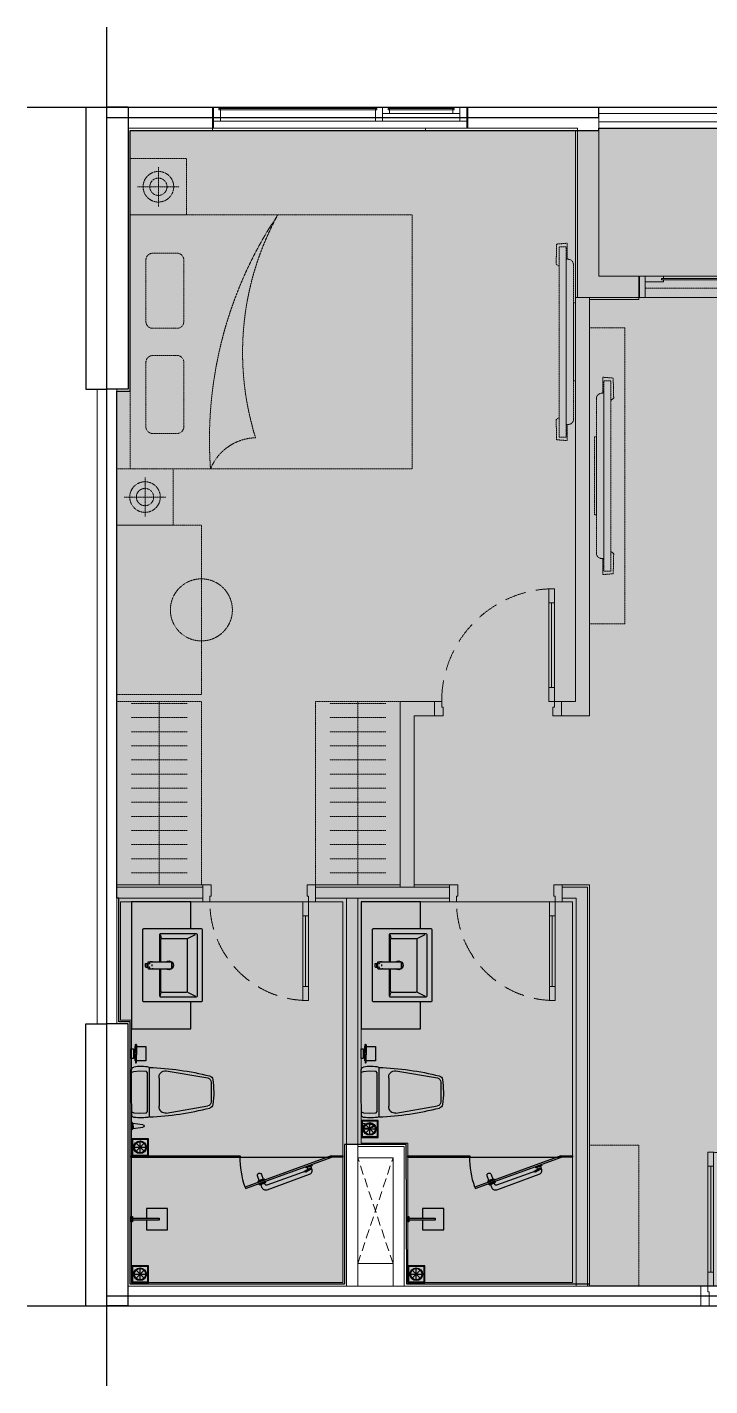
# Model space of a CAD drawing. Extents: x -523 to 12460, y -735 to 8898.
# Drawn here: x -523 to 4322, y -735 to 8898 of the extents above; entities that cross this region are included whole.
import ezdxf

# ---------------------------------------------------------------- set-up
doc = ezdxf.new("R2010")
doc.units = 0
doc.linetypes.add('3PN B$0$HIDDENX2', pattern=[0.75, 0.5, -0.25])
doc.linetypes.add('HIDDEN', pattern=[9.525, 6.35, -3.175])
doc.layers.get('0').update_dxf_attribs({"color": 231})
doc.layers.get('DefPoints').update_dxf_attribs({"color": 191})
doc.layers.add('A-AREA-SPACE', color=130, linetype='Continuous', plot=False)
doc.layers.add('A-AREA-WALL-CENTER', color=210, linetype='Continuous', plot=False)
doc.layers.add('A-CONC', color=2, linetype='Continuous')
doc.layers.add('A-EQPM', color=127, linetype='Continuous')
for name, color, linetype, lineweight in [('A-DOOR', 142, 'Continuous', 9), ('A-FNSH', 253, 'Continuous', 9), ('A-FURN', 251, 'Continuous', 5), ('A-HIDD', 45, 'HIDDEN', 9), ('A-PATT', 252, 'Continuous', 9), ('A-RAIL', 153, 'Continuous', 9), ('A-WALL', 1, 'Continuous', 13), ('A-WALL-INT', 31, 'Continuous', 20), ('A-WALL-PRTN', 6, 'Continuous', 9)]:
    doc.layers.add(name, color=color, linetype=linetype, lineweight=lineweight)

# ---------------------------------------------------------------- blocks, each defined once
blk = doc.blocks.new('*U72')
at = {"linetype": 'HIDDEN', "ltscale": 0.3}
for p, q in [((86.1, 499.5), (86.1, 101.1)), ((186.1, 499.5), (186.1, 101.1)), ((286.1, 499.5), (286.1, 101.1)), ((386.1, 499.5), (386.1, 101.1)), ((486.1, 499.5), (486.1, 101.1)), ((586.1, 499.5), (586.1, 101.1)), ((686.1, 499.5), (686.1, 101.1)), ((786.1, 499.5), (786.1, 101.1)), ((886.1, 499.5), (886.1, 101.1)), ((986.1, 499.5), (986.1, 101.1)), ((1086.1, 499.5), (1086.1, 101.1)), ((1186.1, 499.5), (1186.1, 101.1)), ((1286.1, 499.5), (1286.1, 101.1)), ((0, 300), (1300, 300))]:
    blk.add_line(p, q, dxfattribs=at)
blk.add_lwpolyline([(0, 0), (1300, 0), (1300, 600), (0, 600)], close=True, dxfattribs=at)
blk = doc.blocks.new('*U70')
at = {"linetype": 'HIDDEN', "ltscale": 0.3}
blk.add_lwpolyline([(600, 0), (0, 0), (0, -1200), (600, -1200)], close=True, dxfattribs=at)
blk.add_circle((600, -600), 220, dxfattribs=at)
blk = doc.blocks.new('*U74')
at = {"linetype": 'HIDDEN', "ltscale": 0.3}
blk.add_line((2160, 85), (40, 85), dxfattribs=at)
for p, q in [((158.1, 15.5), (158.1, 24.5)), ((1160.6, 60.5), (1160.6, 69.5))]:
    blk.add_line(p, q)
blk.add_lwpolyline([(0, 0), (2200, 0), (2200, 150), (0, 150)], close=True)
for points in [[(40, 54.5), (40, 0), (0, 0), (0, 150), (40, 150), (40, 0), (40, 0), (40, 54.5)], [(2160, 54.5), (2160, 0), (2200, 0), (2200, 150), (2160, 150), (2160, 0), (2160, 0), (2160, 54.5)], [(155, 0), (40, 0), (40, 10), (40, 10), (40, 40), (155, 40), (162, 40), (170, 40), (170, 25), (155, 25), (155, 15)], [(155, 0), (162, 0), (170, 0), (170, 15), (155, 15)], [(158.1, 15.5), (1054, 15.5), (1054, 24.5), (158.1, 24.5)], [(1172.5, 45), (1042.5, 45), (1042.5, 45), (1042.5, 45), (1042.5, 85), (1157.5, 85), (1164.5, 85), (1172.5, 85), (1172.5, 70), (1157.5, 70), (1157.5, 60), (1172.5, 60), (1172.5, 45)], [(1042.5, 0), (1172.5, 0), (1172.5, 0), (1172.5, 0), (1172.5, 40), (1057.5, 40), (1050.5, 40), (1042.5, 40), (1042.5, 25), (1057.5, 25), (1057.5, 15), (1042.5, 15), (1042.5, 0)], [(1160.6, 60.5), (2042, 60.5), (2042, 69.5), (1160.6, 69.5)], [(2160, 45), (2160, 45), (2160, 85), (2045.5, 85), (2038.5, 85), (2030.5, 85), (2030.5, 70), (2045.5, 70), (2045.5, 60)], [(2045.5, 60), (2030.5, 60), (2030.5, 45), (2160, 45), (2160, 45), (2160, 45), (2160, 45)]]:
    blk.add_lwpolyline(points)
blk = doc.blocks.new('*U69')
blk.add_line((4429.8, 150), (0, 150))
for points in [[(0, 150), (4429.8, 150), (4429.8, 0), (0, 0)], [(0, 105), (4429.8, 105), (4429.8, 45), (0, 45)]]:
    blk.add_lwpolyline(points, close=True)
blk = doc.blocks.new('*U67')
blk.add_line((0, -150), (1800, -150))
at = {"ltscale": 2000}
for points in [[(0, 0), (0, -150), (-5, -150), (-5, 0)], [(1805, 0), (1805, -150), (1800, -150), (1800, 0)]]:
    blk.add_lwpolyline(points, close=True, dxfattribs=at)
for points in [[(1800, 0), (0, 0), (0, -100), (1800, -100)], [(0, 0), (50, 0), (50, -100), (0, -100)], [(1150, 0), (1200, 0), (1200, -100), (1150, -100)], [(1200, 0), (1750, 0), (1750, -45), (1200, -45)], [(1250, 0), (1200, 0), (1200, -45), (1250, -45)], [(1700, 0), (1750, 0), (1750, -45), (1700, -45)], [(1750, 0), (1800, 0), (1800, -100), (1750, -100)], [(40, -10), (1160, -10), (1160, -20), (40, -20)], [(1240, -10), (1710, -10), (1710, -20), (1240, -20)]]:
    blk.add_lwpolyline(points, close=True)
blk = doc.blocks.new('*U68')
blk.add_line((-100, -70), (-850, -70))
for points in [[(140, 0), (140, -60), (40, -60), (40, -50), (0, -50), (0, 0)], [(0, -50), (-950, -50), (-950, -90), (0, -90)], [(-100, -50), (-100, -90), (-850, -90), (-850, -50)], [(140, -1050), (140, -990), (40, -990), (40, -1000), (0, -1000), (0, -1050)]]:
    blk.add_lwpolyline(points, close=True)
at = {"linetype": '3PN B$0$HIDDENX2', "ltscale": 300}
blk.add_arc((0, -50), 950, 180, 270, dxfattribs=at)
blk = doc.blocks.new('*U66')
blk.add_line((-100, 70), (-700, 70))
for points in [[(100, 900), (100, 840), (40, 840), (40, 850), (0, 850), (0, 900)], [(0, 50), (-800, 50), (-800, 90), (0, 90)], [(-100, 50), (-100, 90), (-700, 90), (-700, 50)], [(100, 0), (100, 60), (40, 60), (40, 50), (0, 50), (0, 0)]]:
    blk.add_lwpolyline(points, close=True)
at = {"linetype": '3PN B$0$HIDDENX2', "ltscale": 300}
blk.add_arc((0, 50), 800, 90, 180, dxfattribs=at)
blk = doc.blocks.new('*U60')
blk.add_line((-100, -70), (-600, -70))
for points in [[(120, 0), (120, -60), (40, -60), (40, -50), (0, -50), (0, 0)], [(0, -50), (-700, -50), (-700, -90), (0, -90)], [(-100, -50), (-100, -90), (-600, -90), (-600, -50)], [(120, -800), (120, -740), (40, -740), (40, -750), (0, -750), (0, -800)]]:
    blk.add_lwpolyline(points, close=True)
at = {"linetype": '3PN B$0$HIDDENX2', "ltscale": 300}
blk.add_arc((0, -50), 700, 180, 270, dxfattribs=at)
blk = doc.blocks.new('*U17')
at = {"linetype": 'HIDDEN', "ltscale": 0.3}
for points in [[(2100, 0), (2100, -250), (0, -250), (0, 0)], [(773.1, -33.8), (773.1, -48), (1326.9, -48), (1326.9, -33.8)], [(1725, -100), (1725, -150), (375, -150), (375, -100)]]:
    blk.add_lwpolyline(points, close=True, dxfattribs=at)
for points in [[(464.2, -93.8), (350.4, -93.8), (356.3, -167.7), (498.5, -171.1), (515.2, -150)], [(1635.8, -93.8), (1749.6, -93.8), (1743.7, -167.7), (1601.5, -171.1), (1584.8, -150)]]:
    blk.add_lwpolyline(points, dxfattribs=at)
blk.add_lwpolyline([(1635.8, -100), (1635.8, -86.3, 0.414214), (1597.4, -48), (502.6, -48, 0.414214), (464.2, -86.3), (464.2, -100)], format="xyb", close=True, dxfattribs=at)
blk = doc.blocks.new('F-PN-GIUONG-2000X1800')
at = {"linetype": 'HIDDEN', "ltscale": 0.3}
for p, q in [((332.5, -250.5), (159.2, -250.5)), ((111.4, -298.4), (111.4, -755.8)), ((380.4, -755.8), (380.4, -298.4)), ((159.2, -803.7), (332.5, -803.7)), ((111.4, -1481), (111.4, -1044.2)), ((159.2, -996.3), (332.5, -996.3)), ((380.4, -1044.2), (380.4, -1481)), ((332.5, -1528.8), (159.2, -1528.8))]:
    blk.add_line(p, q, dxfattribs=at)
blk.add_lwpolyline([(2000, 0), (2000, -1800), (0, -1800), (0, 0), (2000, 0)], dxfattribs=at)
for centre, radius, start, end in [((3425.4, -206.5), 2863.1, 175.86471, 213.81984), ((898.8, 135.1), 355.7, 202.32224, 268.49672), ((159.2, -298.4), 47.8, 90, 180), ((332.5, -298.4), 47.8, 0, 90), ((2827.6, -825.1), 2030.2, 162.67464, 208.69937), ((159.2, -755.8), 47.8, 180, 270), ((332.5, -755.8), 47.8, 270, 0), ((159.2, -1044.2), 47.8, 90, 180), ((332.5, -1044.2), 47.8, 0, 90), ((159.2, -1481), 47.8, 180, 270), ((332.5, -1481), 47.8, 270, 0)]:
    blk.add_arc(centre, radius, start, end, dxfattribs=at)
blk = doc.blocks.new('F-PN-DONGIUONG-01')
at = {"linetype": 'HIDDEN', "ltscale": 0.3}
for p, q in [((-200, -348.1), (-200, -51.9)), ((-338.8, -200), (-61.2, -200))]:
    blk.add_line(p, q, dxfattribs=at)
blk.add_lwpolyline([(0, -400), (-400, -400), (-400, 0), (0, 0)], close=True, dxfattribs=at)
for radius in [108.5, 61.3]:
    blk.add_circle((-200, -200), radius, dxfattribs=at)
blk = doc.blocks.new('F-PK-TV-01')
at = {"linetype": 'HIDDEN', "ltscale": 0.3}
for points in [[(0, -113.8), (0, 0), (-73.9, -5.9), (-77.3, -148.1), (-56.2, -164.8)], [(0, -1285.4), (0, -1399.2), (-73.9, -1393.3), (-77.3, -1251.1), (-56.2, -1234.4)]]:
    blk.add_lwpolyline(points, dxfattribs=at)
for points in [[(-6.2, -1374.6), (-56.2, -1374.6), (-56.2, -24.6), (-6.2, -24.6)], [(60, -422.7), (45.8, -422.7), (45.8, -976.5), (60, -976.5)]]:
    blk.add_lwpolyline(points, close=True, dxfattribs=at)
blk.add_lwpolyline([(-6.2, -1285.4), (7.4, -1285.4, 0.414214), (45.8, -1247), (45.8, -152.2, 0.414214), (7.4, -113.8), (-6.2, -113.8)], format="xyb", close=True, dxfattribs=at)
blk = doc.blocks.new('*U58')
at = {"linetype": 'HIDDEN', "ltscale": 0.3}
for p, q in [((86.1, 499.5), (86.1, 101.1)), ((186.1, 499.5), (186.1, 101.1)), ((286.1, 499.5), (286.1, 101.1)), ((386.1, 499.5), (386.1, 101.1)), ((486.1, 499.5), (486.1, 101.1)), ((586.1, 499.5), (586.1, 101.1)), ((686.1, 499.5), (686.1, 101.1)), ((786.1, 499.5), (786.1, 101.1)), ((886.1, 499.5), (886.1, 101.1)), ((986.1, 499.5), (986.1, 101.1)), ((1086.1, 499.5), (1086.1, 101.1)), ((1186.1, 499.5), (1186.1, 101.1)), ((1286.1, 499.5), (1286.1, 101.1)), ((0, 300), (1300, 300))]:
    blk.add_line(p, q, dxfattribs=at)
blk.add_lwpolyline([(0, 0), (1300, 0), (1300, 600), (0, 600)], close=True, dxfattribs=at)
blk = doc.blocks.new('*U62')
blk.add_line((-100, -70), (-600, -70))
for points in [[(120, 0), (120, -60), (40, -60), (40, -50), (0, -50), (0, 0)], [(0, -50), (-700, -50), (-700, -90), (0, -90)], [(-100, -50), (-100, -90), (-600, -90), (-600, -50)], [(120, -800), (120, -740), (40, -740), (40, -750), (0, -750), (0, -800)]]:
    blk.add_lwpolyline(points, close=True)
at = {"linetype": '3PN B$0$HIDDENX2', "ltscale": 300}
blk.add_arc((0, -50), 700, 180, 270, dxfattribs=at)
blk = doc.blocks.new('E-CHUNG-GATHOATSAN-01')
at = {"ltscale": 2}
for p, q in [((60, 20), (60, 100)), ((100, 60), (20, 60)), ((88.3, 88.3), (31.7, 31.7)), ((88.3, 31.7), (31.7, 88.3))]:
    blk.add_line(p, q, dxfattribs=at)
for points in [[(120, 120), (0, 120), (0, 0), (120, 0)], [(115, 115), (5, 115), (5, 5), (115, 5)]]:
    blk.add_lwpolyline(points, close=True, dxfattribs=at)
for radius in [45, 40]:
    blk.add_circle((60, 60), radius, dxfattribs=at)
blk = doc.blocks.new('E-VS-VOISENTAM-01')
at = {"color": 0}
blk.add_lwpolyline([(-105.3, -7.6), (-105.3, -75.1), (-255.3, -75.1), (-255.3, 74.9), (-105.3, 74.9), (-105.3, 7.4)], dxfattribs=at)
for points in [[(-195.1, -7.6), (-6.3, -7.6), (-6.3, 7.4), (-195.1, 7.4)], [(-6.3, -17.9), (0, -17.9), (0, 17.9), (-6.3, 17.9)]]:
    blk.add_lwpolyline(points, close=True, dxfattribs=at)
blk = doc.blocks.new('E-VS-LAVABO-01')
at = {"extrusion": (0, 0, -1)}
for p, q in [((-260, 86), (-260, 494)), ((-254, 500), (254, 500)), ((260, 494), (260, 86)), ((-225, 206), (-225, 459)), ((-219, 465), (219, 465)), ((-190.4, 397.6), (-218.8, 454.4)), ((-190, 213.5), (-190, 389)), ((-184, 395), (184, 395)), ((190, 213.5), (190, 389)), ((190.4, 397.6), (218.8, 454.4)), ((225, 459), (225, 206)), ((-24, 200), (-219, 200)), ((-217.6, 203), (-192.4, 208.4)), ((-24, 207.5), (-184, 207.5)), ((-22, 283.7), (22, 283.7)), ((184, 207.5), (24, 207.5)), ((219, 200), (24, 200)), ((217.6, 203), (192.4, 208.4)), ((-25.4, 150), (-26.5, 150)), ((-24, 150), (-24, 151.6)), ((-15.5, 128.2), (-13.1, 128.2)), ((-12.5, 124.1), (-12.5, 128.5)), ((-12.5, 99.6), (-12.5, 113.7)), ((-10.5, 115.7), (-7.5, 115.7)), ((10.5, 97.6), (-10.5, 97.6)), ((7.5, 115.5), (-7.5, 115.5)), ((5, 145), (-5, 145)), ((7.5, 115.7), (10.5, 115.7)), ((12.5, 123.8), (13.1, 123.8)), ((12.5, 99.6), (12.5, 113.7)), ((13.1, 126), (14.9, 126)), ((14.9, 123.8), (15.5, 123.8)), ((26.5, 150), (25.4, 150)), ((254, 80), (-254, 80))]:
    blk.add_line(p, q, dxfattribs=at)
for p, q in [((-260, 420), (-450, 420)), ((-450, 420), (-450, 0)), ((450, 420), (260, 420)), ((450, 0), (450, 420)), ((-450, 0), (450, 0))]:
    blk.add_line(p, q)
at = {"extrusion": (0, 0, -1), "flags": 128}
for points in [[(24, 119), (24, 281.7), (24, 282.4)], [(-24, 119), (-24, 281.7), (-24, 282.4)], [(-22, 117), (-15.6, 117), (15.6, 117), (22, 117)], [(12, 115), (14.4, 116.3), (15.6, 117)], [(12.8, 128.8), (15.5, 128.8), (15.5, 128.2), (13.1, 128.2), (13.1, 124.4), (15.5, 124.4), (15.5, 123.8), (12.8, 123.8), (15.5, 123.8)], [(11, 114), (10.5, 114), (-10.5, 114), (-11, 114)], [(10.5, 108.1), (0, 108.1), (-10.5, 108.1)], [(-15.6, 117), (-14.4, 116.3), (-12, 115)]]:
    blk.add_lwpolyline(points, dxfattribs=at)
for points in [[(22, 284.4), (-22, 284.4)], [(-12.5, 128.8), (-12.5, 123.8), (-13.1, 123.8), (-13.1, 126), (-14.9, 126), (-14.9, 123.8), (-15.5, 123.8), (-15.5, 128.8), (-14.9, 128.8), (-14.9, 126.6), (-13.1, 126.6), (-13.1, 128.8)]]:
    blk.add_lwpolyline(points, close=True, dxfattribs=at)
at = {"extrusion": (0, 0, -1)}
for centre, radius, start, end in [((254, 494), 6, 0, 90), ((-254, 494), 6, 90, 180), ((219, 459), 6, 0, 90), ((184, 389), 6, 0, 90), ((-184, 389), 6, 90, 180), ((-219, 459), 6, 90, 180), ((0, 265), 31, 320.62686, 219.37314), ((219, 206), 6, 270, 0), ((184, 213.5), 6, 270, 0), ((22, 281.7), 1.99, 0.21514, 90.21353), ((-22, 281.7), 1.99, 89.78647, 179.78486), ((-184, 213.5), 6, 180, 270), ((-219, 206), 6, 180, 270), ((0, 139.7), 27.5, 330.77713, 28.28414), ((0, 139.7), 26.5, 334.91237, 24.22074), ((22, 119), 2, 270, 0), ((12.8, 128.5), 0.298, 89.78647, 179.78486), ((12.8, 124.1), 0.298, 180.21514, 270.21353), ((12.8, 124.1), 0.298, 180.21514, 270.21353), ((10.5, 113.7), 2, 0, 39.64467), ((11, 112.5), 1.5, 0, 90), ((11, 109.6), 1.5, 270, 0), ((10.5, 99.6), 2, 270, 0), ((10.5, 113.7), 2, 40.21561, 90), ((-10.5, 113.7), 2, 90, 139.5327), ((-10.5, 99.6), 2, 180, 270), ((-11, 112.5), 1.5, 90, 180), ((-11, 109.6), 1.5, 180, 270), ((-10.5, 113.7), 2, 140.36277, 180), ((-22, 119), 2, 180, 270), ((0, 139.7), 26.5, 154.68391, 205.08763), ((0, 139.7), 27.5, 151.64819, 209.22287), ((254, 86), 6, 270, 0), ((-254, 86), 6, 180, 270)]:
    blk.add_arc(centre, radius, start, end, dxfattribs=at)
for centre, major_axis, start_param, end_param in [((-22, 282.4), (2, 0), 1.570796, 3.141593), ((22, 282.4), (-2, 0), 3.141593, 4.712389)]:
    blk.add_ellipse(centre, major_axis=major_axis, ratio=0.984382, start_param=start_param, end_param=end_param)
for points, knots in [([(-24, 150.6), (-24, 150.8), (-24, 151.4), (-24, 152.7), (-24, 154.5), (-24, 156.5), (-24, 158.3), (-24, 159.4), (-24, 159.7)], [0, 0, 0, 0, 0.170042, 0.387138, 0.569985, 0.748798, 0.931358, 1, 1, 1, 1]), ([(-10.5, 108.1), (-10.6, 108.1), (-10.7, 108.1), (-10.8, 108.1), (-11, 108.1), (-11, 108.1), (-11, 108.1)], [0, 0, 0, 0, 0.250855, 0.500152, 0.749125, 1, 1, 1, 1]), ([(10.5, 108.1), (10.6, 108.1), (10.7, 108.1), (10.8, 108.1), (11, 108.1), (11, 108.1), (11, 108.1)], [0, 0, 0, 0, 0.250855, 0.500152, 0.749125, 1, 1, 1, 1]), ([(24, 150.6), (24, 150.8), (24, 151.4), (24, 152.7), (24, 154.5), (24, 156.5), (24, 158.3), (24, 159.4), (24, 159.7)], [0, 0, 0, 0, 0.170042, 0.387138, 0.569985, 0.748798, 0.931358, 1, 1, 1, 1])]:
    blk.add_open_spline(points, degree=3, knots=knots)
blk = doc.blocks.new('E-VS-BONCAU-01')
for p, q in [((-145.5, -13.9), (-139.8, 0.5)), ((-148.9, -57.3), (-145.5, -13.9)), ((-146.2, -104.4), (-148.9, -57.3)), ((145.4, -15), (148.5, -58.4)), ((148.5, -58.4), (145.4, -105.5)), ((213.1, -0.8), (265.4, -1)), ((221.8, -9.6), (256.7, -9.7)), ((230.2, -79.4), (221.8, -9.6)), ((256.7, -9.7), (247.7, -79.5)), ((-0.5, -126.3), (-176.3, -125.6)), ((-136.7, -112.2), (-146.2, -104.4)), ((-0.4, -113.3), (-136.7, -112.2)), ((-0.5, -126.3), (-0.5, -126.3)), ((175.4, -127), (-0.5, -126.3)), ((135.8, -113.2), (-0.4, -113.3)), ((145.4, -105.5), (135.8, -113.2)), ((-150.9, -245), (-101.2, -539.8)), ((-100, -194.5), (98.5, -195.2)), ((149, -246.1), (97.1, -540.5)), ((-71.2, -564.4), (-2.2, -564.6)), ((-2.2, -564.6), (66.9, -564.9))]:
    blk.add_line(p, q)
for points in [[(-307.4, -12.3), (-240.3, -12.3), (-240.3, 0.4), (-307.4, 0.4)], [(-324.6, -100.9), (-223.3, -100.9), (-223.3, -24.5), (-324.6, -24.5)], [(-281.4, -35.9), (-281.4, -12.3), (-266.2, -12.3), (-266.2, -35.9)]]:
    blk.add_lwpolyline(points, close=True)
for points in [[(160.1, -0.6), (0, 0), (-160.1, 0.6)], [(139.8, -0.5), (145.4, -15)]]:
    blk.add_lwpolyline(points)
for points in [[(-337.2, -33.4), (-281.4, -33.4), (-281.4, -26.6), (-337.2, -26.6, 1)], [(-210.5, -33.4), (-266.2, -33.4), (-266.2, -26.6), (-210.5, -26.6, -1)]]:
    blk.add_lwpolyline(points, format="xyb", close=True)
for centre, radius, start, end in [((225.4, 2.7), 12.8, 195.93034, 253.62994), ((238.9, -79.4), 8.72, 179.78014, 359.78014), ((253.1, 2.6), 12.8, 285.93034, 343.62994)]:
    blk.add_arc(centre, radius, start, end)
for centre, major_axis, ratio, start_param, end_param in [((-160.1, -17.6), (-12.9, -12.8), 1, 3.926991, 5.363819), ((-160.1, -17.6), (-12.9, -12.8), 1, 3.926991, 5.363819), ((-160.1, -17.6), (-12.9, -12.8), 1, 3.926991, 5.363819), ((160, -18.8), (-12.9, -12.8), 1, 2.490163, 3.926991), ((160, -18.8), (-12.9, -12.8), 1, 2.490163, 3.926991), ((-309.7, -59.9), (-491.9, 11.9), 0.754969, 2.992228, 3.290957), ((1638.9, -88), (-275.8, 1956.4), 0.917923, 1.461172, 1.68042), ((-105.7, -239.6), (-32.1, 32.3), 1, 5.374496, 7.190108), ((103.9, -240.4), (-32.3, -32.1), 1, 2.23467, 4.050282), ((-85.9, -545.6), (-22.1, -22), 1, -0.518895, 0.614897), ((-85.9, -545.6), (-22.1, -22), 1, -0.518895, 0.614897), ((-71, -533.5), (-21.8, 21.9), 1, 0.993435, 2.351364), ((-9.9, -27.7), (-393.7, -390.7), 1, 0.641923, 0.802984), ((-9.9, -27.7), (-393.7, -390.7), 1, 0.641923, 0.802984), ((9.6, -27.8), (-390.7, 393.7), 1, 2.338609, 2.49967), ((9.6, -27.8), (-390.7, 393.7), 1, 2.338609, 2.49967), ((66.9, -534), (-21.8, 21.9), 1, 2.361025, 3.718954), ((81.7, -546.2), (-22.1, -22), 1, 0.955899, 2.089692), ((81.7, -546.2), (-22.1, -22), 1, 0.955899, 2.089692)]:
    blk.add_ellipse(centre, major_axis=major_axis, ratio=ratio, start_param=start_param, end_param=end_param)
at = {"extrusion": (0, 0, -1)}
for centre, major_axis, ratio, start_param, end_param in [((309.2, -62.3), (492, 8.1), 0.754969, 2.992228, 3.290957), ((-1639.5, -75.4), (-290.8, -1954.2), 0.917923, 4.602765, 4.822013)]:
    blk.add_ellipse(centre, major_axis=major_axis, ratio=ratio, start_param=start_param, end_param=end_param, dxfattribs=at)
blk = doc.blocks.new('*U57')
for p, q in [((0, -1500), (0.1, -80)), ((0, -1500), (0.1, -100)), ((-103.5, -271.2), (-78.5, -227.9)), ((-72.2, -266.6), (-55.1, -219.6)), ((-174.8, -548.5), (-191.9, -595.4)), ((-157.9, -554.6), (-175, -601.6))]:
    blk.add_line(p, q)
for points in [[(0, 0), (0, -80), (10, -80), (10, 0), (0, 0)], [(-100, -273.2), (-75, -229.9), (-78.5, -227.9), (-86.7, -230.1), (-105.7, -263), (-103.5, -271.2), (-100, -273.2)], [(-68.4, -267.9), (-51.3, -221), (-55.1, -219.6), (-62.8, -223.2), (-75.8, -258.9), (-72.2, -266.6), (-68.4, -267.9)], [(-171.1, -549.8), (-188.2, -596.8), (-191.9, -595.4), (-195.5, -587.8), (-182.5, -552), (-174.8, -548.5), (-171.1, -549.8)], [(-161.7, -553.3), (-178.8, -600.2), (-175, -601.6), (-167.3, -598), (-154.3, -562.3), (-157.9, -554.6), (-161.7, -553.3)], [(0, -730), (0, -1500), (10, -1500), (10, -730), (0, -730)]]:
    blk.add_lwpolyline(points)
blk.add_lwpolyline([(0, -80), (9.4, -83.4), (-213, -694.1), (-222.4, -690.8)], close=True)
for points in [[(-194.2, -584), (-213, -577.2, -0.414214), (-230.9, -538.7), (-121.4, -238, -0.414214), (-82.9, -220.1), (-64.1, -226.9), (-74.4, -255.1), (-83.8, -251.7, 0.414214), (-96.6, -257.7), (-199.3, -539.6, 0.414214), (-193.3, -552.4), (-183.9, -555.8), (-194.2, -584)], [(-166, -594.3), (-133.1, -606.2, 1), (-122.8, -578), (-155.7, -566.1), (-166, -594.3)]]:
    blk.add_lwpolyline(points, format="xyb")
at = {"ltscale": 5}
blk.add_arc((0, -80), 650, 250.87168, 270.3104, dxfattribs=at)
blk = doc.blocks.new('*U73')
for p, q in [((0, -1170.2), (0.1, -80)), ((0, -1170.2), (0.1, -100)), ((-103.5, -271.2), (-78.5, -227.9)), ((-72.2, -266.6), (-55.1, -219.6)), ((-174.8, -548.5), (-191.9, -595.4)), ((-157.9, -554.6), (-175, -601.6))]:
    blk.add_line(p, q)
for points in [[(0, 0), (0, -80), (10, -80), (10, 0), (0, 0)], [(-100, -273.2), (-75, -229.9), (-78.5, -227.9), (-86.7, -230.1), (-105.7, -263), (-103.5, -271.2), (-100, -273.2)], [(-68.4, -267.9), (-51.3, -221), (-55.1, -219.6), (-62.8, -223.2), (-75.8, -258.9), (-72.2, -266.6), (-68.4, -267.9)], [(-171.1, -549.8), (-188.2, -596.8), (-191.9, -595.4), (-195.5, -587.8), (-182.5, -552), (-174.8, -548.5), (-171.1, -549.8)], [(-161.7, -553.3), (-178.8, -600.2), (-175, -601.6), (-167.3, -598), (-154.3, -562.3), (-157.9, -554.6), (-161.7, -553.3)], [(0, -730), (0, -1170.2), (10, -1170.2), (10, -730), (0, -730)]]:
    blk.add_lwpolyline(points)
blk.add_lwpolyline([(0, -80), (9.4, -83.4), (-213, -694.1), (-222.4, -690.8)], close=True)
for points in [[(-194.2, -584), (-213, -577.2, -0.414214), (-230.9, -538.7), (-121.4, -238, -0.414214), (-82.9, -220.1), (-64.1, -226.9), (-74.4, -255.1), (-83.8, -251.7, 0.414214), (-96.6, -257.7), (-199.3, -539.6, 0.414214), (-193.3, -552.4), (-183.9, -555.8), (-194.2, -584)], [(-166, -594.3), (-133.1, -606.2, 1), (-122.8, -578), (-155.7, -566.1), (-166, -594.3)]]:
    blk.add_lwpolyline(points, format="xyb")
at = {"ltscale": 5}
blk.add_arc((0, -80), 650, 250.87168, 270.3104, dxfattribs=at)
blk = doc.blocks.new('*U23')
at = {"linetype": 'HIDDEN', "ltscale": 0.3}
blk.add_lwpolyline([(0, 0), (350, 0), (350, -1000), (0, -1000)], close=True, dxfattribs=at)

msp = doc.modelspace()

# ---------------------------------------------------------------- hatches: boundary and pattern name
at = {"layer": 'A-PATT', "ltscale": 0.3, "true_color": 0xeecdb4}
h = msp.add_hatch(color=254, dxfattribs=at)
h.dxf.hatch_style = 1
h.paths.add_polyline_path([(11143.2, 4286.1), (11143.2, 4486.1), (10493.2, 4486.1), (10493.2, 4286.1)], flags=16)
h.paths.add_polyline_path([(7763.4, 7131.1), (7963.4, 7131.1), (7963.4, 7331.1), (7763.4, 7331.1)], flags=16)
h.paths.add_polyline_path([(208.4, 8166.1), (3533.6, 8166.1), (3533.6, 8181.1), (7963.4, 8181.1), (7963.4, 6981.1), (8263.4, 6981.1), (8263.4, 8181.1), (11728.4, 8166.1), (11728.4, 7316.1), (11878.4, 7316.1), (11878.4, 4501.1), (11893.4, 4501.1), (11893.4, 3401.1), (11878.7, 3401.1), (11878.7, 831.1), (11728.4, 831.1), (11728.4, -28.9), (8263.4, -28.9), (8263.4, 1831.1), (7963.4, 1831.1), (7963.4, -28.9), (3468.6, -28.9), (3468.6, -13.9), (2172, -13.9), (2166.7, 976.2), (1728.4, 976.2), (1728.4, -13.9), (208.4, -13.9), (208.4, 1846.1), (128.4, 1846.1), (128.4, 2721.1), (113.4, 2721.1), (113.4, 6316.1), (208.4, 6316.1)])

# ---------------------------------------------------------------- linework, layer by layer
at = {"layer": 'A-AREA-SPACE'}
for points in [[(7963.4, -28.9), (3468.6, -28.9), (3468.6, -13.9), (2172, -13.9), (2166.7, 976.2), (1728.4, 976.2), (1728.4, -13.9), (208.4, -13.9), (208.4, 1846.1), (128.4, 1846.1), (128.4, 2721.1), (113.4, 2721.1), (113.4, 6316.1), (208.4, 6316.1), (208.4, 8166.1)], [(208.4, 8166.1), (3533.6, 8166.1), (3533.6, 8181.1), (7963.4, 8181.1)]]:
    msp.add_lwpolyline(points, dxfattribs=at)
at = {"layer": 'A-AREA-WALL-CENTER'}
msp.add_lwpolyline([(43.4, 8256.1), (3533.6, 8256.1), (3533.6, 8331.1), (7963.4, 8331.1), (7963.4, 8256.1), (11968.4, 8256.1), (11968.4, 4501.1), (12043.4, 4501.1), (12043.4, 3401.1), (12043.4, 3401.1), (11968.4, 3401.1), (11968.4, -98.9), (43.4, -98.9)], close=True, dxfattribs=at)
at = {"layer": 'A-CONC'}
for p, q in [((-106.6, 8331.1), (43.4, 8331.1)), ((-106.6, 8331.1), (-106.6, 6331.1)), ((193.4, 8331.1), (43.4, 8331.1)), ((193.4, 8331.1), (193.4, 6331.1)), ((-106.6, 6331.1), (43.4, 6331.1)), ((193.4, 6331.1), (43.4, 6331.1)), ((-106.6, -168.9), (-106.6, 1831.1)), ((-106.6, 1831.1), (43.4, 1831.1)), ((193.4, 1831.1), (43.4, 1831.1)), ((193.4, -168.9), (193.4, 1831.1)), ((-106.6, -168.9), (43.4, -168.9)), ((193.4, -168.9), (43.4, -168.9))]:
    msp.add_line(p, q, dxfattribs=at)
at = {"layer": 'A-FNSH', "ltscale": 0.3}
for p, q in [((793.4, 8181.1), (193.4, 8181.1)), ((193.4, 8181.1), (193.4, 6331.1)), ((793.4, 8166.1), (208.4, 8166.1)), ((208.4, 8166.1), (208.4, 6316.1)), ((793.4, 8181.1), (793.4, 8173.6)), ((793.4, 8166.1), (793.4, 8173.6)), ((2303.4, 8181.1), (2303.4, 8173.6)), ((2303.4, 8181.1), (3383.6, 8181.1)), ((2303.4, 8166.1), (2303.4, 8173.6)), ((2303.4, 8166.1), (3368.6, 8166.1)), ((3368.6, 8166.1), (3368.6, 6981.1)), ((3383.6, 8181.1), (3383.6, 6981.1)), ((3368.6, 6981.1), (3376.1, 6981.1)), ((3383.6, 6981.1), (3376.1, 6981.1)), ((3468.6, 6981.1), (3468.6, 6973.6)), ((3468.6, 6981.1), (3818.6, 6981.1)), ((3468.6, 6966.1), (3468.6, 6973.6)), ((3468.6, 6966.1), (3818.6, 6966.1)), ((3818.6, 6981.1), (3818.6, 6973.6)), ((3818.6, 6966.1), (3818.6, 6973.6)), ((193.4, 6331.1), (113.4, 6331.1)), ((113.4, 6331.1), (113.4, 6323.6)), ((113.4, 6316.1), (113.4, 6323.6)), ((208.4, 6316.1), (113.4, 6316.1)), ((2223.4, 2816.1), (2223.4, 2808.6)), ((2223.4, 2816.1), (2473.9, 2816.1)), ((2223.4, 2801.1), (2223.4, 2808.6)), ((2223.4, 2801.1), (2473.9, 2801.1)), ((2473.9, 2816.1), (2473.9, 2808.6)), ((2473.9, 2801.1), (2473.9, 2808.6)), ((3273.9, 2816.1), (3273.9, 2808.6)), ((3273.9, 2816.1), (3468.6, 2816.1)), ((3273.9, 2801.1), (3273.9, 2808.6)), ((3273.9, 2801.1), (3453.6, 2801.1)), ((3453.6, 2801.1), (3453.6, -28.9)), ((3468.6, 2816.1), (3468.6, -28.9)), ((113.4, 1831.1), (113.4, 2721.1)), ((113.4, 2721.1), (723.4, 2721.1)), ((723.4, 2721.1), (723.4, 2708.6)), ((723.4, 2696.1), (723.4, 2708.6)), ((1523.4, 2721.1), (1523.4, 2708.6)), ((1523.4, 2721.1), (1743.4, 2721.1)), ((1523.4, 2696.1), (1523.4, 2708.6)), ((1743.4, 2721.1), (1743.4, -28.9)), ((1823.4, 961.1), (1823.4, 2721.1)), ((1823.4, 2721.1), (2224.6, 2721.1)), ((2224.6, 2721.1), (2224.6, 2721.1)), ((2224.6, 2721.1), (2473.9, 2721.1)), ((2473.9, 2721.1), (2473.9, 2708.6)), ((2473.9, 2696.1), (2473.9, 2708.6)), ((3273.9, 2721.1), (3273.9, 2708.6)), ((3273.9, 2721.1), (3373.5, 2721.1)), ((3273.9, 2696.1), (3273.9, 2708.6)), ((3373.5, 2721.1), (3373.5, -28.9)), ((138.4, 1856.1), (138.4, 2696.1)), ((138.4, 2696.1), (723.4, 2696.1)), ((673.4, 2696.1), (1433.4, 2696.1)), ((1523.4, 2696.1), (1718.4, 2696.1)), ((1718.4, 2696.1), (1718.4, -3.9)), ((1848.4, 986.1), (1848.4, 2696.1)), ((1848.4, 2696.1), (2249.6, 2696.1)), ((2249.6, 2696.1), (2249.6, 2696.1)), ((2249.6, 2696.1), (2473.9, 2696.1)), ((2523.9, 2696.1), (3218.9, 2696.1)), ((3273.9, 2696.1), (3348.5, 2696.1)), ((3348.5, 2696.1), (3348.5, -3.9)), ((193.4, 1831.1), (113.4, 1831.1)), ((218.4, 1856.1), (138.4, 1856.1)), ((193.4, -28.9), (193.4, 1831.1)), ((218.4, -3.9), (218.4, 1856.1)), ((2178.4, 986.1), (1848.4, 986.1)), ((2178.4, -3.9), (2178.4, 986.1)), ((2153.4, 961.1), (1823.4, 961.1)), ((2153.4, -28.9), (2153.4, 961.1)), ((1743.4, -28.9), (193.4, -28.9)), ((1718.4, -3.9), (218.4, -3.9)), ((3373.5, -28.9), (2153.4, -28.9)), ((3348.5, -3.9), (2178.4, -3.9)), ((3453.6, -28.9), (3461.1, -28.9)), ((3468.6, -28.9), (3461.1, -28.9))]:
    msp.add_line(p, q, dxfattribs=at)
at = {"layer": 'A-FNSH'}
for p, q in [((113.4, 2816.1), (113.4, 2808.6)), ((113.4, 2816.1), (723.4, 2816.1)), ((113.4, 2801.1), (113.4, 2808.6)), ((113.4, 2801.1), (723.4, 2801.1)), ((723.4, 2816.1), (723.4, 2808.6)), ((723.4, 2801.1), (723.4, 2808.6)), ((1523.4, 2816.1), (1523.4, 2808.6)), ((1523.4, 2816.1), (2123.4, 2816.1)), ((1523.4, 2801.1), (1523.4, 2808.6)), ((1523.4, 2801.1), (2123.4, 2801.1)), ((2123.4, 2816.1), (2123.4, 2808.6)), ((2123.4, 2801.1), (2123.4, 2808.6))]:
    msp.add_line(p, q, dxfattribs=at)
at = {"layer": 'A-HIDD', "ltscale": 10}
msp.add_lwpolyline([(2073.4, 881.1), (1823.4, 881.1), (1823.4, 131.1), (2073.4, 131.1)], close=True, dxfattribs=at)
for points in [[(1823.4, 131.1), (2073.4, 881.1)], [(2073.4, 131.1), (1823.4, 881.1)]]:
    msp.add_lwpolyline(points, dxfattribs=at)
at = {"layer": 'A-HIDD'}
msp.add_lwpolyline([(1823.4, 131.4), (2073.4, 131.1)], dxfattribs=at)
at = {"layer": 'A-WALL'}
for p, q in [((113.4, 2801.1), (113.4, 2761.1)), ((113.4, 2801.1), (723.4, 2801.1)), ((723.4, 2801.1), (723.4, 2761.1)), ((2473.9, 2801.1), (1523.4, 2801.1)), ((1523.4, 2801.1), (1523.4, 2761.1)), ((2473.9, 2801.1), (2473.9, 2761.1)), ((3453.6, 2801.1), (3273.9, 2801.1)), ((3273.9, 2801.1), (3273.9, 2761.1)), ((3453.6, -28.9), (3453.6, 2801.1)), ((113.4, 2721.1), (113.4, 2761.1)), ((113.4, 2721.1), (723.4, 2721.1)), ((723.4, 2721.1), (723.4, 2761.1)), ((1523.4, 2721.1), (1523.4, 2761.1)), ((2473.9, 2721.1), (1523.4, 2721.1)), ((1743.4, -28.9), (1743.4, 2721.1)), ((1743.4, 2721.1), (1783.4, 2721.1)), ((1823.4, 2721.1), (1783.4, 2721.1)), ((1823.4, -28.9), (1823.4, 2721.1)), ((2473.9, 2721.1), (2473.9, 2761.1)), ((3273.9, 2721.1), (3273.9, 2761.1)), ((3373.6, 2721.1), (3273.9, 2721.1)), ((3373.6, -28.9), (3373.6, 2721.1)), ((1823.4, 961.1), (1823.4, 921.1)), ((1823.4, 961.1), (2153.4, 961.1)), ((1823.4, 881.1), (1823.4, 921.1)), ((1823.4, 881.1), (2073.4, 881.1)), ((2073.4, 881.1), (2073.4, -28.9)), ((2153.4, 961.1), (2153.4, -28.9)), ((1743.4, -28.9), (1783.4, -28.9)), ((1823.4, -28.9), (1783.4, -28.9)), ((2073.4, -28.9), (2113.4, -28.9)), ((2153.4, -28.9), (2113.4, -28.9)), ((3373.6, -28.9), (3413.6, -28.9)), ((3453.6, -28.9), (3413.6, -28.9))]:
    msp.add_line(p, q, dxfattribs=at)
at = {"layer": 'A-WALL-INT'}
for p, q in [((3368.6, 6981.1), (3418.6, 6981.1)), ((3368.6, 6981.1), (3368.6, 4116.1)), ((3468.6, 6981.1), (3418.6, 6981.1)), ((3468.6, 6981.1), (3468.6, 4016.1)), ((-26.6, 6331.1), (43.4, 6331.1)), ((-26.6, 6331.1), (-26.6, 1831.1)), ((113.4, 6331.1), (43.4, 6331.1)), ((113.4, 6331.1), (113.4, 1831.1)), ((2123.4, 2801.1), (2123.4, 4116.1)), ((2123.4, 4116.1), (2368.8, 4116.1)), ((2368.8, 4116.1), (2368.8, 4066.1)), ((2368.8, 4016.1), (2368.8, 4066.1)), ((3368.6, 4116.1), (3268.8, 4116.1)), ((3268.8, 4116.1), (3268.8, 4066.1)), ((3268.8, 4016.1), (3268.8, 4066.1)), ((2223.4, 2801.1), (2223.4, 4016.1)), ((2223.4, 4016.1), (2368.8, 4016.1)), ((3468.6, 4016.1), (3268.8, 4016.1)), ((2123.4, 2801.1), (2173.4, 2801.1)), ((2123.4, 2801.1), (2123.4, 2801.1)), ((2223.4, 2801.1), (2173.4, 2801.1)), ((2223.4, 2801.1), (2223.4, 2801.1)), ((-26.6, 1831.1), (43.4, 1831.1)), ((113.4, 1831.1), (43.4, 1831.1)), ((4258.4, -28.9), (193.4, -28.9)), ((193.4, -28.9), (193.4, -98.9)), ((4258.4, -28.9), (4258.4, -98.9)), ((193.4, -168.9), (193.4, -98.9)), ((4258.4, -168.9), (193.4, -168.9)), ((4258.4, -168.9), (4258.4, -98.9))]:
    msp.add_line(p, q, dxfattribs=at)
at = {"layer": 'A-WALL-PRTN'}
for p, q in [((193.4, 8331.1), (193.4, 8256.1)), ((193.4, 8331.1), (793.4, 8331.1)), ((793.4, 8331.1), (793.4, 8256.1)), ((2603.4, 8331.1), (2603.4, 8256.1)), ((2603.4, 8331.1), (3533.6, 8331.1)), ((3533.6, 8331.1), (3533.6, 7131.1)), ((193.4, 8181.1), (193.4, 8256.1)), ((793.4, 8181.1), (793.4, 8256.1)), ((2603.4, 8181.1), (2603.4, 8256.1)), ((193.4, 8181.1), (793.4, 8181.1)), ((2603.4, 8181.1), (3383.6, 8181.1)), ((3383.6, 8181.1), (3383.6, 6981.1)), ((3533.6, 7131.1), (3818.6, 7131.1)), ((3818.6, 7131.1), (3818.6, 7056.1)), ((3818.6, 6981.1), (3818.6, 7056.1)), ((3383.6, 6981.1), (3818.6, 6981.1))]:
    msp.add_line(p, q, dxfattribs=at)
at = {"layer": 'DefPoints', "ltscale": 0.3}
for p, q in [((43.4, -735.5), (43.4, 8897.7)), ((-523.2, 8331.1), (12459.9, 8331.1)), ((-523.2, -168.9), (12459.9, -168.9))]:
    msp.add_line(p, q, dxfattribs=at)

# ---------------------------------------------------------------- block references
at = {"layer": 'A-DOOR', "linetype": 'HIDDEN'}
msp.add_blockref('*U67', (798.4, 8331.1), dxfattribs=at)
at = {"layer": 'A-DOOR', "xscale": -1, "rotation": 180}
msp.add_blockref('*U74', (3823.6, 7131.1), dxfattribs=at)
at = {"layer": 'A-DOOR', "ltscale": 0.3, "xscale": -1}
for name, p, rotation in [('*U66', (3268.8, 4116.1), 90), ('*U62', (1523.4, 2696.1), 270), ('*U60', (3273.9, 2696.1), 270), ('*U68', (4258.4, -28.9), 90)]:
    msp.add_blockref(name, p, dxfattribs=dict(at, rotation=rotation))
at = {"layer": 'A-EQPM', "linetype": 'HIDDEN', "rotation": 270}
for name, p in [('E-VS-LAVABO-01', (218.4, 2246.1)), ('E-VS-LAVABO-01', (1848.4, 2246.1)), ('E-CHUNG-GATHOATSAN-01', (1848.4, 1146.4)), ('E-CHUNG-GATHOATSAN-01', (218.4, 1016.1)), ('E-CHUNG-GATHOATSAN-01', (218.4, 116.1)), ('E-CHUNG-GATHOATSAN-01', (2178.4, 116.1))]:
    msp.add_blockref(name, p, dxfattribs=at)
at = {"layer": 'A-EQPM', "linetype": 'HIDDEN', "xscale": -1, "rotation": 90}
for p in [(218.4, 1346.1), (1848.4, 1346.1)]:
    msp.add_blockref('E-VS-BONCAU-01', p, dxfattribs=at)
at = {"layer": 'A-EQPM', "xscale": -1, "rotation": 270}
for name, p in [('*U57', (1718.4, 886.1)), ('*U73', (3348.5, 886.2))]:
    msp.add_blockref(name, p, dxfattribs=at)
at = {"layer": 'A-EQPM', "linetype": 'HIDDEN', "xscale": -1}
for p in [(218.4, 446.1), (2178.4, 446.1)]:
    msp.add_blockref('E-VS-VOISENTAM-01', p, dxfattribs=at)
at = {"layer": 'A-FURN', "linetype": 'HIDDEN', "xscale": -1, "rotation": 90.0000000000295}
for p in [(208.4, 7566.1), (113.4, 5366.1)]:
    msp.add_blockref('F-PN-DONGIUONG-01', p, dxfattribs=at)
at = {"layer": 'A-FURN', "xscale": -1, "rotation": 180}
for name, p in [('F-PN-GIUONG-2000X1800', (208.4, 5766.1)), ('F-PK-TV-01', (3308.6, 5966.5))]:
    msp.add_blockref(name, p, dxfattribs=at)
at = {"layer": 'A-FURN', "linetype": 'HIDDEN', "rotation": 90}
msp.add_blockref('*U17', (3468.6, 4666.1), dxfattribs=at)
at = {"layer": 'A-FURN'}
for name, p in [('*U70', (113.4, 5366.1)), ('*U23', (3468.6, 971.1))]:
    msp.add_blockref(name, p, dxfattribs=at)
at = {"layer": 'A-FURN', "rotation": 90}
for name, p in [('*U72', (713.4, 2816.1)), ('*U58', (2123.4, 2816.1))]:
    msp.add_blockref(name, p, dxfattribs=at)
at = {"layer": 'A-RAIL', "linetype": 'HIDDEN'}
msp.add_blockref('*U69', (3533.6, 8181.1), dxfattribs=at)

doc.saveas('drawing.dxf')
